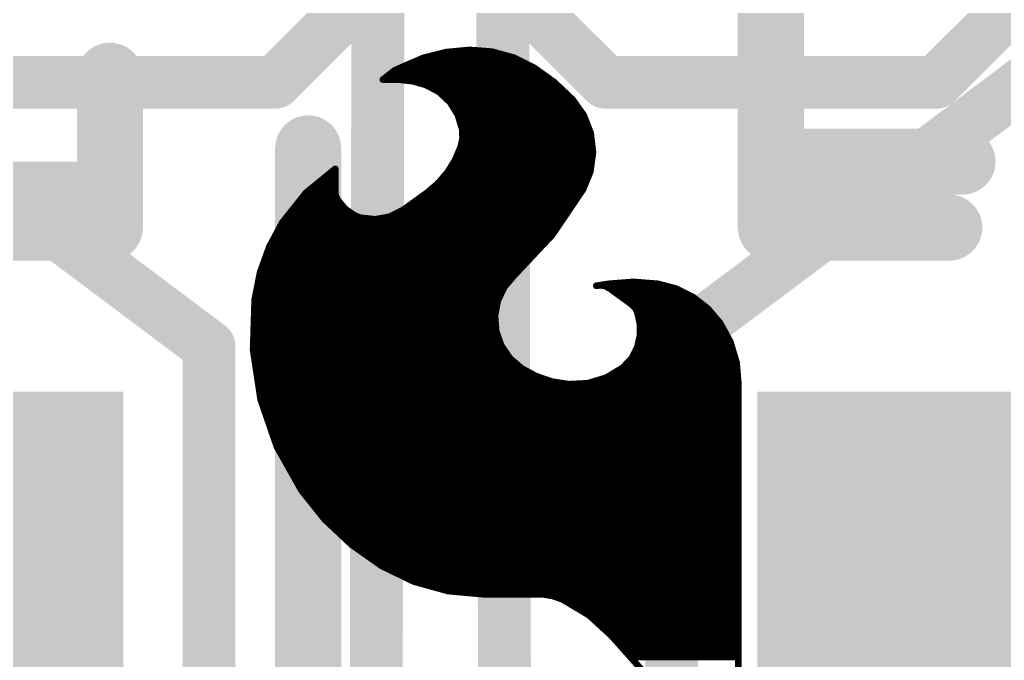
# Model space of a CAD drawing. Extents: x -11.8 to 66.2, y -19.6 to 35.5.
# Drawn here: x 14.893 to 18.677, y 21.908 to 24.371 of the extents above; entities that cross this region are included whole.
import ezdxf

# ---------------------------------------------------------------- set-up
doc = ezdxf.new("R2010")
doc.units = 0
for name, color, linetype in [('1', 12, 'CONTINUOUS'), ('21', 41, 'CONTINUOUS'), ('22', 40, 'CONTINUOUS'), ('51', 53, 'CONTINUOUS')]:
    doc.layers.add(name, color=color, linetype=linetype)

# ---------------------------------------------------------------- blocks, each defined once
blk = doc.blocks.new('RECT')
blk.add_solid([(-0.5, -0.5), (0.5, -0.5), (-0.5, 0.5), (0.5, 0.5)])

msp = doc.modelspace()

# ---------------------------------------------------------------- linework, layer by layer
at = {"layer": '1'}
for points, const_width in [([(16.256, 18.5928), (16.2814, 29.2354)], 0.2032), ([(16.764, 18.5928), (16.7386, 29.2354)], 0.2032), ([(14.097, 24.257), (15.621, 23.114)], 0.2032), ([(18.923, 24.257), (17.399, 23.114)], 0.2032), ([(16.002, 19.685), (16.002, 23.876)], 0.254), ([(15.621, 23.114), (15.621, 20.2692)], 0.2032), ([(17.399, 23.114), (17.399, 20.2438)], 0.2032)]:
    msp.add_lwpolyline(points, dxfattribs=dict(at, const_width=const_width))
for points, const_width in [([(16.0655, 23.876, 1), (15.9385, 23.876)], 0.127), ([(15.6718, 23.114, 1), (15.5702, 23.114)], 0.1016), ([(15.5905, 23.0734, 1), (15.6515, 23.1546)], 0.1016), ([(17.4498, 23.114, 1), (17.3482, 23.114)], 0.1016), ([(17.3685, 23.1546, 1), (17.4295, 23.0734)], 0.1016)]:
    msp.add_lwpolyline(points, format="xyb", dxfattribs=dict(at, const_width=const_width))
at = {"layer": '21'}
for points, const_width in [([(16.51, 24.765), (15.875, 24.13)], 0.2032), ([(17.145, 24.13), (16.51, 24.765)], 0.2032), ([(19.05, 24.765), (18.415, 24.13)], 0.2032), ([(15.875, 24.13), (14.605, 24.13)], 0.2032), ([(18.415, 24.13), (17.145, 24.13)], 0.2032), ([(15.24, 23.5712), (15.24, 23.8252)], 0.254), ([(17.78, 23.5712), (17.78, 23.8252)], 0.254), ([(14.605, 23.5712), (15.24, 23.5712)], 0.254), ([(18.4658, 23.5712), (17.78, 23.5712)], 0.254)]:
    msp.add_lwpolyline(points, dxfattribs=dict(at, const_width=const_width))
for points, const_width in [([(15.875, 24.0792, 1), (15.875, 24.1808)], 0.1016), ([(17.145, 24.1808, 1), (17.145, 24.0792)], 0.1016), ([(18.415, 24.0792, 1), (18.415, 24.1808)], 0.1016), ([(15.8391, 24.1659, 1), (15.9109, 24.0941)], 0.1016), ([(17.1091, 24.0941, 1), (17.1809, 24.1659)], 0.1016), ([(18.3791, 24.1659, 1), (18.4509, 24.0941)], 0.1016), ([(15.3035, 23.8252, 1), (15.1765, 23.8252)], 0.127), ([(17.8435, 23.8252, 1), (17.7165, 23.8252)], 0.127), ([(15.24, 23.5077, 1), (15.24, 23.6347)], 0.127), ([(17.78, 23.6347, 1), (17.78, 23.5077)], 0.127), ([(18.4658, 23.5077, 1), (18.4658, 23.6347)], 0.127), ([(15.1765, 23.5712, 1), (15.3035, 23.5712)], 0.127), ([(17.7165, 23.5712, 1), (17.8435, 23.5712)], 0.127)]:
    msp.add_lwpolyline(points, format="xyb", dxfattribs=dict(at, const_width=const_width))
at = {"layer": '22'}
for points, const_width in [([(17.78, 23.8252), (17.78, 24.4094)], 0.254), ([(15.24, 23.6982), (15.24, 24.1554)], 0.254), ([(16.444, 24.224), (16.5318, 24.246)], 0.0254), ([(16.5318, 24.246), (16.6218, 24.2545)], 0.0254), ([(16.6218, 24.2545), (16.7087, 24.2479)], 0.0254), ([(16.7087, 24.2479), (16.7927, 24.2247)], 0.0254), ([(16.3855, 24.1986), (16.4211, 24.2138)], 0.0254), ([(16.4033, 24.2062), (16.8299, 24.2062)], 0.0254), ([(16.4211, 24.2138), (16.444, 24.224)], 0.0254), ([(16.4744, 24.2316), (16.7677, 24.2316)], 0.0254), ([(16.7927, 24.2247), (16.8707, 24.1859)], 0.0254), ([(16.2916, 24.1427), (16.3351, 24.1765)], 0.0254), ([(16.3351, 24.1765), (16.3855, 24.1986)], 0.0254), ([(16.3449, 24.1808), (16.8778, 24.1808)], 0.0254), ([(16.8707, 24.1859), (16.9484, 24.1299)], 0.0254), ([(16.35, 24.1402), (16.289, 24.1402)], 0.0254), ([(16.289, 24.1402), (16.2891, 24.1402)], 0.0254), ([(16.2891, 24.1402), (16.2916, 24.1427)], 0.0254), ([(16.3079, 24.1554), (16.913, 24.1554)], 0.0254), ([(16.4029, 24.1343), (16.35, 24.1402)], 0.0254), ([(16.4541, 24.1198), (16.4029, 24.1343)], 0.0254), ([(16.418, 24.13), (16.9482, 24.13)], 0.0254), ([(16.9484, 24.1299), (17.018, 24.064)], 0.0254), ([(16.5049, 24.0928), (16.4541, 24.1198)], 0.0254), ([(16.4827, 24.1046), (16.9751, 24.1046)], 0.0254), ([(16.5469, 24.0536), (16.5049, 24.0928)], 0.0254), ([(16.5194, 24.0792), (17.0019, 24.0792)], 0.0254), ([(16.5466, 24.0538), (17.0253, 24.0538)], 0.0254), ([(16.5772, 24.0047), (16.5469, 24.0536)], 0.0254), ([(17.018, 24.064), (17.0611, 24.0036)], 0.0254), ([(16.5625, 24.0284), (17.0434, 24.0284)], 0.0254), ([(16.5938, 23.9497), (16.5772, 24.0047)], 0.0254), ([(16.5777, 24.003), (17.0614, 24.003)], 0.0254), ([(16.5854, 23.9776), (17.0712, 23.9776)], 0.0254), ([(17.0611, 24.0036), (17.0879, 23.9344)], 0.0254), ([(16.593, 23.9522), (17.081, 23.9522)], 0.0254), ([(16.5952, 23.9163), (16.5938, 23.9497)], 0.0254), ([(16.5887, 23.8836), (16.5952, 23.9163)], 0.0254), ([(16.5948, 23.9268), (17.0888, 23.9268)], 0.0254), ([(17.0879, 23.9344), (17.0965, 23.8607)], 0.0254), ([(18.5166, 23.8252), (17.78, 23.8252)], 0.254), ([(16.5672, 23.8321), (16.5887, 23.8836)], 0.0254), ([(16.5855, 23.876), (17.0947, 23.876)], 0.0254), ([(16.5922, 23.9014), (17.0917, 23.9014)], 0.0254), ([(16.5379, 23.7846), (16.5672, 23.8321)], 0.0254), ([(16.5749, 23.8506), (17.0952, 23.8506)], 0.0254), ([(17.0965, 23.8607), (17.0866, 23.7872)], 0.0254), ([(14.6558, 23.6982), (15.24, 23.6982)], 0.254), ([(15.9935, 23.7052), (16.1061, 23.7973)], 0.0254), ([(16.1061, 23.7973), (16.1061, 23.7084)], 0.0254), ([(16.5473, 23.7998), (17.0883, 23.7998)], 0.0254), ([(16.563, 23.8252), (17.0917, 23.8252)], 0.0254), ([(16.0781, 23.7744), (16.1061, 23.7744)], 0.0254), ([(16.5016, 23.7422), (16.5379, 23.7846)], 0.0254), ([(16.5292, 23.7744), (17.0813, 23.7744)], 0.0254), ([(17.0866, 23.7872), (17.0586, 23.7185)], 0.0254), ([(16.016, 23.7236), (16.1061, 23.7236)], 0.0254), ([(16.0471, 23.749), (16.1061, 23.749)], 0.0254), ([(16.4592, 23.7058), (16.5016, 23.7422)], 0.0254), ([(16.4799, 23.7236), (17.0607, 23.7236)], 0.0254), ([(16.5074, 23.749), (17.071, 23.749)], 0.0254), ([(17.0586, 23.7185), (16.94, 23.5427)], 0.0254), ([(15.9029, 23.5915), (15.9935, 23.7052)], 0.0254), ([(15.9879, 23.6982), (16.1075, 23.6982)], 0.0254), ([(16.1061, 23.7084), (16.1081, 23.6939)], 0.0254), ([(16.1081, 23.6939), (16.1138, 23.6804)], 0.0254), ([(16.1138, 23.6804), (16.1435, 23.6437)], 0.0254), ([(16.3678, 23.6398), (16.4592, 23.7058)], 0.0254), ([(16.4487, 23.6982), (17.0449, 23.6982)], 0.0254), ([(15.9474, 23.6474), (16.1405, 23.6474)], 0.0254), ([(15.9677, 23.6728), (16.1199, 23.6728)], 0.0254), ([(16.1435, 23.6437), (16.1823, 23.6169)], 0.0254), ([(16.3165, 23.6136), (16.3678, 23.6398)], 0.0254), ([(16.3783, 23.6474), (17.0106, 23.6474)], 0.0254), ([(16.4135, 23.6728), (17.0278, 23.6728)], 0.0254), ([(15.9272, 23.622), (16.1749, 23.622)], 0.0254), ([(16.1823, 23.6169), (16.2027, 23.6093)], 0.0254), ([(16.2027, 23.6093), (16.2599, 23.6032)], 0.0254), ([(16.2599, 23.6032), (16.3165, 23.6136)], 0.0254), ([(16.333, 23.622), (16.9935, 23.622)], 0.0254), ([(15.8528, 23.4981), (15.9029, 23.5915)], 0.0254), ([(15.892, 23.5712), (16.9592, 23.5712)], 0.0254), ([(15.907, 23.5966), (16.9764, 23.5966)], 0.0254), ([(15.8784, 23.5458), (16.9421, 23.5458)], 0.0254), ([(16.94, 23.5427), (16.7945, 23.3883)], 0.0254), ([(15.817, 23.3983), (15.8528, 23.4981)], 0.0254), ([(15.8516, 23.495), (16.8951, 23.495)], 0.0254), ([(15.8647, 23.5204), (16.919, 23.5204)], 0.0254), ([(15.8425, 23.4696), (16.8711, 23.4696)], 0.0254), ([(15.8243, 23.4188), (16.8232, 23.4188)], 0.0254), ([(15.8334, 23.4442), (16.8472, 23.4442)], 0.0254), ([(15.7963, 23.2943), (15.817, 23.3983)], 0.0254), ([(15.816, 23.3934), (16.7993, 23.3934)], 0.0254), ([(16.7945, 23.3883), (16.7562, 23.3434)], 0.0254), ([(15.8059, 23.3426), (16.7558, 23.3426)], 0.0254), ([(15.8109, 23.368), (16.7772, 23.368)], 0.0254), ([(16.7562, 23.3434), (16.7307, 23.2901)], 0.0254), ([(17.1094, 23.3477), (17.1577, 23.3553)], 0.0254), ([(17.1271, 23.3494), (17.1094, 23.3477)], 0.0254), ([(17.1445, 23.3459), (17.1271, 23.3494)], 0.0254), ([(17.1602, 23.3375), (17.1445, 23.3459)], 0.0254), ([(17.1507, 23.3426), (17.3939, 23.3426)], 0.0254), ([(17.1577, 23.3553), (17.2517, 23.3627)], 0.0254), ([(17.2441, 23.2766), (17.1602, 23.3375)], 0.0254), ([(17.2517, 23.3627), (17.3457, 23.3553)], 0.0254), ([(17.3457, 23.3553), (17.4156, 23.3369)], 0.0254), ([(17.4156, 23.3369), (17.4804, 23.3048)], 0.0254), ([(15.8009, 23.3172), (16.7437, 23.3172)], 0.0254), ([(17.1882, 23.3172), (17.4554, 23.3172)], 0.0254), ([(17.4804, 23.3048), (17.5374, 23.2604)], 0.0254), ([(15.7903, 23.1015), (15.7963, 23.2943)], 0.0254), ([(15.7954, 23.2664), (16.7264, 23.2664)], 0.0254), ([(15.7962, 23.2918), (16.7316, 23.2918)], 0.0254), ([(16.7307, 23.2901), (16.72, 23.232)], 0.0254), ([(17.2232, 23.2918), (17.4971, 23.2918)], 0.0254), ([(17.2579, 23.2632), (17.2441, 23.2766)], 0.0254), ([(17.2546, 23.2664), (17.5297, 23.2664)], 0.0254), ([(17.2669, 23.2461), (17.2579, 23.2632)], 0.0254), ([(17.5374, 23.2604), (17.5844, 23.2054)], 0.0254), ([(15.7946, 23.241), (16.7216, 23.241)], 0.0254), ([(16.72, 23.232), (16.7246, 23.1731)], 0.0254), ([(17.2768, 23.2016), (17.2669, 23.2461)], 0.0254), ([(17.268, 23.241), (17.554, 23.241)], 0.0254), ([(15.793, 23.1902), (16.7232, 23.1902)], 0.0254), ([(15.7938, 23.2156), (16.7212, 23.2156)], 0.0254), ([(17.2737, 23.2156), (17.5757, 23.2156)], 0.0254), ([(17.2768, 23.156), (17.2768, 23.2016)], 0.0254), ([(17.2768, 23.1902), (17.5927, 23.1902)], 0.0254), ([(17.5844, 23.2054), (17.6245, 23.1322)], 0.0254), ([(15.7922, 23.1648), (16.7275, 23.1648)], 0.0254), ([(16.7246, 23.1731), (16.7442, 23.1174)], 0.0254), ([(17.2669, 23.1115), (17.2768, 23.156)], 0.0254), ([(17.2768, 23.1648), (17.6067, 23.1648)], 0.0254), ([(15.7907, 23.114), (16.7465, 23.114)], 0.0254), ([(15.7915, 23.1394), (16.7364, 23.1394)], 0.0254), ([(16.7442, 23.1174), (16.7776, 23.0687)], 0.0254), ([(17.2447, 23.068), (17.2669, 23.1115)], 0.0254), ([(17.2675, 23.114), (17.63, 23.114)], 0.0254), ([(17.2731, 23.1394), (17.6206, 23.1394)], 0.0254), ([(17.6245, 23.1322), (17.6485, 23.0523)], 0.0254), ([(15.8191, 22.9108), (15.7903, 23.1015)], 0.0254), ([(15.7922, 23.0886), (16.7639, 23.0886)], 0.0254), ([(17.2552, 23.0886), (17.6376, 23.0886)], 0.0254), ([(15.7961, 23.0632), (16.7839, 23.0632)], 0.0254), ([(15.7999, 23.0378), (16.8135, 23.0378)], 0.0254), ([(16.7776, 23.0687), (16.8224, 23.0302)], 0.0254), ([(17.1476, 22.9945), (17.211, 23.0327)], 0.0254), ([(17.211, 23.0327), (17.2447, 23.068)], 0.0254), ([(17.2159, 23.0378), (17.6498, 23.0378)], 0.0254), ([(17.24, 23.0632), (17.6453, 23.0632)], 0.0254), ([(17.6485, 23.0523), (17.6555, 22.9692)], 0.0254), ([(15.8038, 23.0124), (16.8554, 23.0124)], 0.0254), ([(16.8224, 23.0302), (16.8788, 22.9998)], 0.0254), ([(16.8788, 22.9998), (16.9395, 22.9793)], 0.0254), ([(17.0768, 22.9729), (17.1476, 22.9945)], 0.0254), ([(17.1773, 23.0124), (17.6519, 23.0124)], 0.0254), ([(15.8076, 22.987), (16.9167, 22.987)], 0.0254), ([(15.8114, 22.9616), (17.6555, 22.9616)], 0.0254), ([(16.9395, 22.9793), (17.0028, 22.9692)], 0.0254), ([(17.0028, 22.9692), (17.0768, 22.9729)], 0.0254), ([(17.1231, 22.987), (17.654, 22.987)], 0.0254), ([(17.6555, 22.9692), (17.6555, 21.4528)], 0.0254), ([(15.8153, 22.9362), (17.6555, 22.9362)], 0.0254), ([(15.8819, 22.7284), (15.8191, 22.9108)], 0.0254), ([(15.8191, 22.9108), (17.6555, 22.9108)], 0.0254), ([(15.8279, 22.8854), (17.6555, 22.8854)], 0.0254), ([(15.8366, 22.86), (17.6555, 22.86)], 0.0254), ([(15.8454, 22.8346), (17.6555, 22.8346)], 0.0254), ([(15.8541, 22.8092), (17.6555, 22.8092)], 0.0254), ([(15.8628, 22.7838), (17.6555, 22.7838)], 0.0254), ([(15.8716, 22.7584), (17.6555, 22.7584)], 0.0254), ([(15.8803, 22.733), (17.6555, 22.733)], 0.0254), ([(15.9766, 22.5603), (15.8819, 22.7284)], 0.0254), ([(15.8936, 22.7076), (17.6555, 22.7076)], 0.0254), ([(15.9079, 22.6822), (17.6555, 22.6822)], 0.0254), ([(15.9222, 22.6568), (17.6555, 22.6568)], 0.0254), ([(15.9366, 22.6314), (17.6555, 22.6314)], 0.0254), ([(15.9509, 22.606), (17.6555, 22.606)], 0.0254), ([(15.9652, 22.5806), (17.6555, 22.5806)], 0.0254), ([(16.065, 22.4496), (15.9766, 22.5603)], 0.0254), ([(15.9807, 22.5552), (17.6555, 22.5552)], 0.0254), ([(16.001, 22.5298), (17.6555, 22.5298)], 0.0254), ([(16.0213, 22.5044), (17.6555, 22.5044)], 0.0254), ([(16.0416, 22.479), (17.6555, 22.479)], 0.0254), ([(16.0619, 22.4536), (17.6555, 22.4536)], 0.0254), ([(16.1682, 22.3524), (16.065, 22.4496)], 0.0254), ([(16.0878, 22.4282), (17.6555, 22.4282)], 0.0254), ([(16.1147, 22.4028), (17.6555, 22.4028)], 0.0254), ([(16.1417, 22.3774), (17.6555, 22.3774)], 0.0254), ([(16.2839, 22.2707), (16.1682, 22.3524)], 0.0254), ([(16.1688, 22.352), (17.6555, 22.352)], 0.0254), ([(16.2047, 22.3266), (17.6555, 22.3266)], 0.0254), ([(16.2407, 22.3012), (17.6555, 22.3012)], 0.0254), ([(16.2767, 22.2758), (17.6555, 22.2758)], 0.0254), ([(16.4069, 22.2107), (16.2839, 22.2707)], 0.0254), ([(16.3255, 22.2504), (17.6555, 22.2504)], 0.0254), ([(16.3776, 22.225), (17.6555, 22.225)], 0.0254), ([(16.5388, 22.1739), (16.4069, 22.2107)], 0.0254), ([(16.4467, 22.1996), (17.6555, 22.1996)], 0.0254), ([(16.5377, 22.1742), (17.6555, 22.1742)], 0.0254), ([(16.6751, 22.1615), (16.5388, 22.1739)], 0.0254), ([(16.9037, 22.1615), (16.6751, 22.1615)], 0.0254), ([(16.9427, 22.1547), (16.9037, 22.1615)], 0.0254), ([(16.9799, 22.1412), (16.9427, 22.1547)], 0.0254), ([(16.9589, 22.1488), (17.6555, 22.1488)], 0.0254), ([(17.0811, 22.081), (16.9799, 22.1412)], 0.0254), ([(17.0098, 22.1234), (17.6555, 22.1234)], 0.0254), ([(17.0526, 22.098), (17.6555, 22.098)], 0.0254), ([(17.1679, 22.0015), (17.0811, 22.081)], 0.0254), ([(17.0903, 22.0726), (17.6555, 22.0726)], 0.0254), ([(17.118, 22.0472), (17.6555, 22.0472)], 0.0254), ([(17.1457, 22.0218), (17.6555, 22.0218)], 0.0254), ([(17.6555, 21.4528), (17.1679, 22.0015)], 0.0254), ([(17.1724, 21.9964), (17.6555, 21.9964)], 0.0254), ([(17.195, 21.971), (17.6555, 21.971)], 0.0254), ([(17.2176, 21.9456), (17.6555, 21.9456)], 0.0254), ([(17.2401, 21.9202), (17.6555, 21.9202)], 0.0254)]:
    msp.add_lwpolyline(points, dxfattribs=dict(at, const_width=const_width))
for points, const_width in [([(17.8435, 24.4094, 1), (17.7165, 24.4094)], 0.127), ([(15.3035, 24.1554, 1), (15.1765, 24.1554)], 0.127), ([(16.5311, 24.2523, 1), (16.5324, 24.2396)], 0.0127), ([(16.5333, 24.2398, 1), (16.5302, 24.2521)], 0.0127), ([(16.6223, 24.2608, 1), (16.6213, 24.2482)], 0.0127), ([(16.6224, 24.2482, 1), (16.6212, 24.2608)], 0.0127), ([(16.7104, 24.254, 1), (16.707, 24.2418)], 0.0127), ([(16.7082, 24.2415, 1), (16.7092, 24.2542)], 0.0127), ([(16.4033, 24.2126, 1), (16.4033, 24.1999)], 0.0127), ([(16.4185, 24.2196, 1), (16.4237, 24.208)], 0.0127), ([(16.4236, 24.208, 1), (16.4186, 24.2196)], 0.0127), ([(16.4425, 24.2302, 1), (16.4455, 24.2178)], 0.0127), ([(16.4466, 24.2182, 1), (16.4414, 24.2298)], 0.0127), ([(16.4744, 24.238, 1), (16.4744, 24.2252)], 0.0127), ([(16.7677, 24.2252, 1), (16.7677, 24.238)], 0.0127), ([(16.7955, 24.2304, 1), (16.7899, 24.219)], 0.0127), ([(16.791, 24.2186, 1), (16.7944, 24.2308)], 0.0127), ([(16.8299, 24.1999, 1), (16.8299, 24.2126)], 0.0127), ([(16.3325, 24.1823, 1), (16.3376, 24.1707)], 0.0127), ([(16.339, 24.1715, 1), (16.3312, 24.1815)], 0.0127), ([(16.3449, 24.1872, 1), (16.3449, 24.1745)], 0.0127), ([(16.383, 24.2044, 1), (16.388, 24.1928)], 0.0127), ([(16.388, 24.1928, 1), (16.383, 24.2044)], 0.0127), ([(16.8744, 24.1911, 1), (16.867, 24.1807)], 0.0127), ([(16.8679, 24.1802, 1), (16.8735, 24.1916)], 0.0127), ([(16.8778, 24.1745, 1), (16.8778, 24.1872)], 0.0127), ([(16.289, 24.1466, 1), (16.289, 24.1338)], 0.0127), ([(16.289, 24.1466, 1), (16.289, 24.1338)], 0.0127), ([(16.2846, 24.1447, 1), (16.2936, 24.1357)], 0.0127), ([(16.2877, 24.1477, 1), (16.2955, 24.1377)], 0.0127), ([(16.2961, 24.1382, 1), (16.2871, 24.1472)], 0.0127), ([(16.2891, 24.1338, 1), (16.2891, 24.1466)], 0.0127), ([(16.3079, 24.1618, 1), (16.3079, 24.149)], 0.0127), ([(16.3507, 24.1465, 1), (16.3493, 24.1339)], 0.0127), ([(16.35, 24.1338, 1), (16.35, 24.1466)], 0.0127), ([(16.4046, 24.1404, 1), (16.4012, 24.1282)], 0.0127), ([(16.4022, 24.128, 1), (16.4036, 24.1406)], 0.0127), ([(16.418, 24.1364, 1), (16.418, 24.1237)], 0.0127), ([(16.913, 24.149, 1), (16.913, 24.1618)], 0.0127), ([(16.9528, 24.1345, 1), (16.944, 24.1252)], 0.0127), ([(16.9482, 24.1237, 1), (16.9482, 24.1364)], 0.0127), ([(16.4571, 24.1254, 1), (16.4511, 24.1142)], 0.0127), ([(16.4524, 24.1137, 1), (16.4558, 24.1259)], 0.0127), ([(16.4827, 24.111, 1), (16.4827, 24.0983)], 0.0127), ([(16.5092, 24.0975, 1), (16.5005, 24.0882)], 0.0127), ([(16.5019, 24.0872, 1), (16.5078, 24.0984)], 0.0127), ([(16.9447, 24.1247, 1), (16.9521, 24.135)], 0.0127), ([(16.9751, 24.0983, 1), (16.9751, 24.111)], 0.0127), ([(16.5194, 24.0856, 1), (16.5194, 24.0728)], 0.0127), ([(16.5466, 24.0602, 1), (16.5466, 24.0475)], 0.0127), ([(16.5522, 24.0569, 1), (16.5415, 24.0502)], 0.0127), ([(17.0019, 24.0728, 1), (17.0019, 24.0856)], 0.0127), ([(17.0232, 24.0677, 1), (17.0128, 24.0603)], 0.0127), ([(17.0136, 24.0594, 1), (17.0224, 24.0686)], 0.0127), ([(17.0253, 24.0475, 1), (17.0253, 24.0602)], 0.0127), ([(16.5425, 24.0489, 1), (16.5512, 24.0582)], 0.0127), ([(16.5625, 24.0348, 1), (16.5625, 24.0221)], 0.0127), ([(17.0434, 24.0221, 1), (17.0434, 24.0348)], 0.0127), ([(16.5833, 24.0066, 1), (16.5711, 24.0029)], 0.0127), ([(16.5777, 24.0094, 1), (16.5777, 23.9966)], 0.0127), ([(16.5718, 24.0014, 1), (16.5826, 24.0081)], 0.0127), ([(16.5854, 23.984, 1), (16.5854, 23.9713)], 0.0127), ([(17.0671, 24.0059, 1), (17.0552, 24.0013)], 0.0127), ([(17.056, 23.9999, 1), (17.0663, 24.0073)], 0.0127), ([(17.0614, 23.9966, 1), (17.0614, 24.0094)], 0.0127), ([(17.0712, 23.9713, 1), (17.0712, 23.984)], 0.0127), ([(16.593, 23.9586, 1), (16.593, 23.9459)], 0.0127), ([(16.6001, 23.95, 1), (16.5875, 23.9494)], 0.0127), ([(16.5877, 23.9479, 1), (16.5999, 23.9515)], 0.0127), ([(17.081, 23.9459, 1), (17.081, 23.9586)], 0.0127), ([(16.5948, 23.9332, 1), (16.5948, 23.9204)], 0.0127), ([(16.5889, 23.9161, 1), (16.6016, 23.9166)], 0.0127), ([(16.6014, 23.9151, 1), (16.589, 23.9176)], 0.0127), ([(17.0942, 23.9352, 1), (17.0816, 23.9337)], 0.0127), ([(17.0819, 23.9321, 1), (17.0938, 23.9367)], 0.0127), ([(17.0888, 23.9204, 1), (17.0888, 23.9332)], 0.0127), ([(17.78, 23.8887, 1), (17.78, 23.7617)], 0.127), ([(18.5166, 23.7617, 1), (18.5166, 23.8887)], 0.127), ([(16.5855, 23.8824, 1), (16.5855, 23.8697)], 0.0127), ([(16.5825, 23.8848, 1), (16.5949, 23.8824)], 0.0127), ([(16.5946, 23.8812, 1), (16.5828, 23.886)], 0.0127), ([(16.5922, 23.9078, 1), (16.5922, 23.8951)], 0.0127), ([(17.0917, 23.8951, 1), (17.0917, 23.9078)], 0.0127), ([(17.0947, 23.8697, 1), (17.0947, 23.8824)], 0.0127), ([(17.7165, 23.8252, 1), (17.8435, 23.8252)], 0.127), ([(16.5614, 23.8345, 1), (16.5731, 23.8296)], 0.0127), ([(16.5726, 23.8288, 1), (16.5618, 23.8354)], 0.0127), ([(16.5749, 23.857, 1), (16.5749, 23.8442)], 0.0127), ([(17.1028, 23.8599, 1), (17.0902, 23.8616)], 0.0127), ([(17.0902, 23.86, 1), (17.1028, 23.8615)], 0.0127), ([(17.0952, 23.8442, 1), (17.0952, 23.857)], 0.0127), ([(15.24, 23.6347, 1), (15.24, 23.7617)], 0.127), ([(16.1125, 23.7973, 1), (16.0998, 23.7973)], 0.0127), ([(16.1101, 23.7924, 1), (16.1021, 23.8022)], 0.0127), ([(16.5473, 23.8062, 1), (16.5473, 23.7934)], 0.0127), ([(16.563, 23.8316, 1), (16.563, 23.8189)], 0.0127), ([(17.0883, 23.7934, 1), (17.0883, 23.8062)], 0.0127), ([(17.0917, 23.8189, 1), (17.0917, 23.8316)], 0.0127), ([(16.0781, 23.7808, 1), (16.0781, 23.768)], 0.0127), ([(16.1061, 23.768, 1), (16.1061, 23.7808)], 0.0127), ([(16.5292, 23.7808, 1), (16.5292, 23.768)], 0.0127), ([(16.5325, 23.7879, 1), (16.5433, 23.7813)], 0.0127), ([(16.5427, 23.7805, 1), (16.5331, 23.7887)], 0.0127), ([(17.0803, 23.7881, 1), (17.0929, 23.7864)], 0.0127), ([(17.0924, 23.7848, 1), (17.0807, 23.7896)], 0.0127), ([(17.0813, 23.768, 1), (17.0813, 23.7808)], 0.0127), ([(15.1765, 23.6982, 1), (15.3035, 23.6982)], 0.127), ([(16.016, 23.73, 1), (16.016, 23.7172)], 0.0127), ([(16.0471, 23.7554, 1), (16.0471, 23.7427)], 0.0127), ([(16.1061, 23.7427, 1), (16.1061, 23.7554)], 0.0127), ([(16.1061, 23.7172, 1), (16.1061, 23.73)], 0.0127), ([(16.4799, 23.73, 1), (16.4799, 23.7172)], 0.0127), ([(16.4967, 23.7463, 1), (16.5064, 23.7381)], 0.0127), ([(16.5057, 23.7374, 1), (16.4974, 23.747)], 0.0127), ([(16.5074, 23.7554, 1), (16.5074, 23.7427)], 0.0127), ([(17.0527, 23.7209, 1), (17.0645, 23.7161)], 0.0127), ([(17.0639, 23.7149, 1), (17.0533, 23.7221)], 0.0127), ([(17.0607, 23.7172, 1), (17.0607, 23.73)], 0.0127), ([(17.071, 23.7427, 1), (17.071, 23.7554)], 0.0127), ([(15.9879, 23.7046, 1), (15.9879, 23.6918)], 0.0127), ([(15.9895, 23.7101, 1), (15.9976, 23.7003)], 0.0127), ([(15.9985, 23.7013, 1), (15.9886, 23.7092)], 0.0127), ([(16.1124, 23.7093, 1), (16.0998, 23.7075)], 0.0127), ([(16.0998, 23.7084, 1), (16.1125, 23.7084)], 0.0127), ([(16.1139, 23.6964, 1), (16.1022, 23.6914)], 0.0127), ([(16.1018, 23.693, 1), (16.1144, 23.6947)], 0.0127), ([(16.1187, 23.6844, 1), (16.1089, 23.6764)], 0.0127), ([(16.1075, 23.6918, 1), (16.1075, 23.7046)], 0.0127), ([(16.108, 23.6779, 1), (16.1196, 23.6829)], 0.0127), ([(16.4487, 23.7046, 1), (16.4487, 23.6918)], 0.0127), ([(16.4551, 23.7106, 1), (16.4633, 23.701)], 0.0127), ([(16.4629, 23.7007, 1), (16.4555, 23.7109)], 0.0127), ([(17.0449, 23.6918, 1), (17.0449, 23.7046)], 0.0127), ([(15.9474, 23.6538, 1), (15.9474, 23.641)], 0.0127), ([(15.9677, 23.6792, 1), (15.9677, 23.6665)], 0.0127), ([(16.1199, 23.6665, 1), (16.1199, 23.6792)], 0.0127), ([(16.1471, 23.6489, 1), (16.1399, 23.6385)], 0.0127), ([(16.1385, 23.6397, 1), (16.1484, 23.6477)], 0.0127), ([(16.1405, 23.641, 1), (16.1405, 23.6538)], 0.0127), ([(16.3641, 23.6449, 1), (16.3715, 23.6347)], 0.0127), ([(16.3707, 23.6341, 1), (16.3649, 23.6455)], 0.0127), ([(16.3783, 23.6538, 1), (16.3783, 23.641)], 0.0127), ([(16.4135, 23.6792, 1), (16.4135, 23.6665)], 0.0127), ([(17.0106, 23.641, 1), (17.0106, 23.6538)], 0.0127), ([(17.0278, 23.6665, 1), (17.0278, 23.6792)], 0.0127), ([(15.9272, 23.6284, 1), (15.9272, 23.6156)], 0.0127), ([(16.1749, 23.6156, 1), (16.1749, 23.6284)], 0.0127), ([(16.1845, 23.6229, 1), (16.1801, 23.6109)], 0.0127), ([(16.1787, 23.6117, 1), (16.1859, 23.6221)], 0.0127), ([(16.2034, 23.6156, 1), (16.202, 23.603)], 0.0127), ([(16.2005, 23.6033, 1), (16.2049, 23.6153)], 0.0127), ([(16.2588, 23.6094, 1), (16.2611, 23.5969)], 0.0127), ([(16.2593, 23.5968, 1), (16.2606, 23.6095)], 0.0127), ([(16.3136, 23.6193, 1), (16.3194, 23.608)], 0.0127), ([(16.3177, 23.6074, 1), (16.3154, 23.6199)], 0.0127), ([(16.333, 23.6284, 1), (16.333, 23.6156)], 0.0127), ([(16.9935, 23.6156, 1), (16.9935, 23.6284)], 0.0127), ([(15.892, 23.5776, 1), (15.892, 23.5648)], 0.0127), ([(15.8979, 23.5955, 1), (15.9079, 23.5875)], 0.0127), ([(15.9085, 23.5885, 1), (15.8973, 23.5945)], 0.0127), ([(15.907, 23.603, 1), (15.907, 23.5903)], 0.0127), ([(16.9592, 23.5648, 1), (16.9592, 23.5776)], 0.0127), ([(16.9764, 23.5903, 1), (16.9764, 23.603)], 0.0127), ([(15.8784, 23.5522, 1), (15.8784, 23.5394)], 0.0127), ([(16.9347, 23.5462, 1), (16.9452, 23.5391)], 0.0127), ([(16.9446, 23.5383, 1), (16.9354, 23.547)], 0.0127), ([(16.9421, 23.5394, 1), (16.9421, 23.5522)], 0.0127), ([(15.8516, 23.5014, 1), (15.8516, 23.4886)], 0.0127), ([(15.8472, 23.5011, 1), (15.8584, 23.4951)], 0.0127), ([(15.8587, 23.4959, 1), (15.8468, 23.5002)], 0.0127), ([(15.8647, 23.5268, 1), (15.8647, 23.5141)], 0.0127), ([(16.8951, 23.4886, 1), (16.8951, 23.5014)], 0.0127), ([(16.919, 23.5141, 1), (16.919, 23.5268)], 0.0127), ([(15.8425, 23.476, 1), (15.8425, 23.4632)], 0.0127), ([(16.8711, 23.4632, 1), (16.8711, 23.476)], 0.0127), ([(15.8243, 23.4252, 1), (15.8243, 23.4124)], 0.0127), ([(15.8334, 23.4506, 1), (15.8334, 23.4379)], 0.0127), ([(16.8232, 23.4124, 1), (16.8232, 23.4252)], 0.0127), ([(16.8472, 23.4379, 1), (16.8472, 23.4506)], 0.0127), ([(15.816, 23.3998, 1), (15.816, 23.387)], 0.0127), ([(15.811, 23.4004, 1), (15.8229, 23.3961)], 0.0127), ([(15.8232, 23.397, 1), (15.8107, 23.3995)], 0.0127), ([(16.7899, 23.3927, 1), (16.7991, 23.3839)], 0.0127), ([(16.7993, 23.3842, 1), (16.7897, 23.3924)], 0.0127), ([(16.7993, 23.387, 1), (16.7993, 23.3998)], 0.0127), ([(15.8059, 23.349, 1), (15.8059, 23.3362)], 0.0127), ([(15.8109, 23.3744, 1), (15.8109, 23.3617)], 0.0127), ([(16.7513, 23.3475, 1), (16.761, 23.3392)], 0.0127), ([(16.7619, 23.3406, 1), (16.7504, 23.3461)], 0.0127), ([(16.7558, 23.3362, 1), (16.7558, 23.349)], 0.0127), ([(16.7772, 23.3617, 1), (16.7772, 23.3744)], 0.0127), ([(17.1084, 23.354, 1), (17.1104, 23.3414)], 0.0127), ([(17.1088, 23.354, 1), (17.11, 23.3414)], 0.0127), ([(17.1284, 23.3556, 1), (17.1258, 23.3432)], 0.0127), ([(17.1277, 23.3431, 1), (17.1265, 23.3557)], 0.0127), ([(17.1475, 23.3515, 1), (17.1415, 23.3403)], 0.0127), ([(17.1433, 23.3397, 1), (17.1458, 23.3521)], 0.0127), ([(17.1507, 23.349, 1), (17.1507, 23.3362)], 0.0127), ([(17.1572, 23.3616, 1), (17.1582, 23.349)], 0.0127), ([(17.1639, 23.3426, 1), (17.1565, 23.3324)], 0.0127), ([(17.1587, 23.349, 1), (17.1567, 23.3616)], 0.0127), ([(17.1572, 23.3319, 1), (17.1632, 23.3431)], 0.0127), ([(17.2522, 23.369, 1), (17.2512, 23.3563)], 0.0127), ([(17.2522, 23.3563, 1), (17.2512, 23.369)], 0.0127), ([(17.3473, 23.3614, 1), (17.3441, 23.3492)], 0.0127), ([(17.3452, 23.349, 1), (17.3462, 23.3616)], 0.0127), ([(17.3939, 23.3362, 1), (17.3939, 23.349)], 0.0127), ([(17.4184, 23.3426, 1), (17.4128, 23.3312)], 0.0127), ([(17.414, 23.3307, 1), (17.4172, 23.343)], 0.0127), ([(15.8009, 23.3236, 1), (15.8009, 23.3108)], 0.0127), ([(16.7437, 23.3108, 1), (16.7437, 23.3236)], 0.0127), ([(17.1882, 23.3236, 1), (17.1882, 23.3108)], 0.0127), ([(17.4554, 23.3108, 1), (17.4554, 23.3236)], 0.0127), ([(17.4843, 23.3098, 1), (17.4765, 23.2998)], 0.0127), ([(17.4776, 23.2991, 1), (17.4832, 23.3105)], 0.0127), ([(15.7954, 23.2728, 1), (15.7954, 23.26)], 0.0127), ([(15.7962, 23.2982, 1), (15.7962, 23.2855)], 0.0127), ([(15.8026, 23.2941, 1), (15.79, 23.2945)], 0.0127), ([(15.7901, 23.2955, 1), (15.8025, 23.2931)], 0.0127), ([(16.725, 23.2928, 1), (16.7365, 23.2873)], 0.0127), ([(16.737, 23.2889, 1), (16.7245, 23.2912)], 0.0127), ([(16.7264, 23.26, 1), (16.7264, 23.2728)], 0.0127), ([(16.7316, 23.2855, 1), (16.7316, 23.2982)], 0.0127), ([(17.2232, 23.2982, 1), (17.2232, 23.2855)], 0.0127), ([(17.2485, 23.2811, 1), (17.2397, 23.2721)], 0.0127), ([(17.2404, 23.2715, 1), (17.2478, 23.2817)], 0.0127), ([(17.2546, 23.2728, 1), (17.2546, 23.26)], 0.0127), ([(17.2635, 23.2661, 1), (17.2523, 23.2602)], 0.0127), ([(17.2535, 23.2586, 1), (17.2623, 23.2677)], 0.0127), ([(17.4971, 23.2855, 1), (17.4971, 23.2982)], 0.0127), ([(17.5297, 23.26, 1), (17.5297, 23.2728)], 0.0127), ([(17.5423, 23.2645, 1), (17.5326, 23.2563)], 0.0127), ([(17.5335, 23.2554, 1), (17.5413, 23.2654)], 0.0127), ([(15.7946, 23.2474, 1), (15.7946, 23.2346)], 0.0127), ([(16.7263, 23.2325, 1), (16.7136, 23.2315)], 0.0127), ([(16.7137, 23.2331, 1), (16.7262, 23.2308)], 0.0127), ([(16.7216, 23.2346, 1), (16.7216, 23.2474)], 0.0127), ([(17.2731, 23.2475, 1), (17.2607, 23.2447)], 0.0127), ([(17.2613, 23.2431, 1), (17.2725, 23.2491)], 0.0127), ([(17.268, 23.2474, 1), (17.268, 23.2346)], 0.0127), ([(17.554, 23.2346, 1), (17.554, 23.2474)], 0.0127), ([(15.793, 23.1966, 1), (15.793, 23.1838)], 0.0127), ([(15.7938, 23.222, 1), (15.7938, 23.2093)], 0.0127), ([(16.7212, 23.2093, 1), (16.7212, 23.222)], 0.0127), ([(16.7232, 23.1838, 1), (16.7232, 23.1966)], 0.0127), ([(17.2737, 23.222, 1), (17.2737, 23.2093)], 0.0127), ([(17.2832, 23.2016, 1), (17.2705, 23.2016)], 0.0127), ([(17.2768, 23.1966, 1), (17.2768, 23.1838)], 0.0127), ([(17.2706, 23.2002, 1), (17.283, 23.203)], 0.0127), ([(17.5757, 23.2093, 1), (17.5757, 23.222)], 0.0127), ([(17.59, 23.2085, 1), (17.5788, 23.2023)], 0.0127), ([(17.5796, 23.2013, 1), (17.5892, 23.2095)], 0.0127), ([(17.5927, 23.1838, 1), (17.5927, 23.1966)], 0.0127), ([(15.7922, 23.1712, 1), (15.7922, 23.1584)], 0.0127), ([(16.7182, 23.1726, 1), (16.7309, 23.1736)], 0.0127), ([(16.7305, 23.1752, 1), (16.7186, 23.171)], 0.0127), ([(16.7275, 23.1584, 1), (16.7275, 23.1712)], 0.0127), ([(17.2768, 23.1712, 1), (17.2768, 23.1584)], 0.0127), ([(17.2705, 23.156, 1), (17.2832, 23.156)], 0.0127), ([(17.283, 23.1546, 1), (17.2706, 23.1574)], 0.0127), ([(17.6067, 23.1584, 1), (17.6067, 23.1712)], 0.0127), ([(15.7907, 23.1204, 1), (15.7907, 23.1076)], 0.0127), ([(15.7915, 23.1458, 1), (15.7915, 23.1331)], 0.0127), ([(16.7364, 23.1331, 1), (16.7364, 23.1458)], 0.0127), ([(16.7494, 23.121, 1), (16.739, 23.1138)], 0.0127), ([(16.7382, 23.1153, 1), (16.7502, 23.1195)], 0.0127), ([(16.7465, 23.1076, 1), (16.7465, 23.1204)], 0.0127), ([(17.2675, 23.1204, 1), (17.2675, 23.1076)], 0.0127), ([(17.2726, 23.1086, 1), (17.2612, 23.1144)], 0.0127), ([(17.2731, 23.1458, 1), (17.2731, 23.1331)], 0.0127), ([(17.6306, 23.1341, 1), (17.6184, 23.1304)], 0.0127), ([(17.6189, 23.1292, 1), (17.6301, 23.1353)], 0.0127), ([(17.6206, 23.1331, 1), (17.6206, 23.1458)], 0.0127), ([(17.63, 23.1076, 1), (17.63, 23.1204)], 0.0127), ([(15.7839, 23.1017, 1), (15.7966, 23.1013)], 0.0127), ([(15.7965, 23.1024, 1), (15.784, 23.1005)], 0.0127), ([(15.7922, 23.095, 1), (15.7922, 23.0822)], 0.0127), ([(16.7639, 23.0822, 1), (16.7639, 23.095)], 0.0127), ([(17.2552, 23.095, 1), (17.2552, 23.0822)], 0.0127), ([(17.2607, 23.1129, 1), (17.2731, 23.1101)], 0.0127), ([(17.6376, 23.0822, 1), (17.6376, 23.095)], 0.0127), ([(15.7961, 23.0696, 1), (15.7961, 23.0569)], 0.0127), ([(15.7999, 23.0442, 1), (15.7999, 23.0314)], 0.0127), ([(16.7817, 23.0735, 1), (16.7734, 23.0638)], 0.0127), ([(16.7723, 23.0651, 1), (16.7828, 23.0722)], 0.0127), ([(16.7839, 23.0569, 1), (16.7839, 23.0696)], 0.0127), ([(16.8135, 23.0314, 1), (16.8135, 23.0442)], 0.0127), ([(17.2143, 23.0273, 1), (17.2077, 23.0381)], 0.0127), ([(17.2159, 23.0442, 1), (17.2159, 23.0314)], 0.0127), ([(17.24, 23.0696, 1), (17.24, 23.0569)], 0.0127), ([(17.239, 23.0709, 1), (17.2503, 23.0652)], 0.0127), ([(17.2493, 23.0637, 1), (17.2401, 23.0724)], 0.0127), ([(17.6549, 23.0529, 1), (17.6422, 23.0518)], 0.0127), ([(17.6425, 23.0505, 1), (17.6546, 23.0542)], 0.0127), ([(17.6453, 23.0569, 1), (17.6453, 23.0696)], 0.0127), ([(17.6498, 23.0314, 1), (17.6498, 23.0442)], 0.0127), ([(15.8038, 23.0188, 1), (15.8038, 23.006)], 0.0127), ([(16.8254, 23.0358, 1), (16.8194, 23.0246)], 0.0127), ([(16.8183, 23.0254, 1), (16.8265, 23.035)], 0.0127), ([(16.8554, 23.006, 1), (16.8554, 23.0188)], 0.0127), ([(16.8808, 23.0058, 1), (16.8768, 22.9938)], 0.0127), ([(16.8758, 22.9942, 1), (16.8818, 23.0054)], 0.0127), ([(17.1494, 22.9884, 1), (17.1457, 23.0006)], 0.0127), ([(17.1773, 23.0188, 1), (17.1773, 23.006)], 0.0127), ([(17.2064, 23.0371, 1), (17.2156, 23.0283)], 0.0127), ([(17.6519, 23.006, 1), (17.6519, 23.0188)], 0.0127), ([(15.8076, 22.9934, 1), (15.8076, 22.9807)], 0.0127), ([(15.8114, 22.968, 1), (15.8114, 22.9552)], 0.0127), ([(16.9167, 22.9807, 1), (16.9167, 22.9934)], 0.0127), ([(16.9405, 22.9855, 1), (16.9385, 22.973)], 0.0127), ([(16.9375, 22.9733, 1), (16.9415, 22.9853)], 0.0127), ([(17.0025, 22.9755, 1), (17.0031, 22.9629)], 0.0127), ([(17.0018, 22.9629, 1), (17.0038, 22.9755)], 0.0127), ([(17.0749, 22.9789, 1), (17.0786, 22.9668)], 0.0127), ([(17.0771, 22.9665, 1), (17.0764, 22.9792)], 0.0127), ([(17.1231, 22.9934, 1), (17.1231, 22.9807)], 0.0127), ([(17.1443, 22.9999, 1), (17.1509, 22.989)], 0.0127), ([(17.6619, 22.9692, 1), (17.6491, 22.9692)], 0.0127), ([(17.6492, 22.9687, 1), (17.6618, 22.9697)], 0.0127), ([(17.654, 22.9807, 1), (17.654, 22.9934)], 0.0127), ([(17.6555, 22.9552, 1), (17.6555, 22.968)], 0.0127), ([(15.8153, 22.9426, 1), (15.8153, 22.9298)], 0.0127), ([(17.6555, 22.9298, 1), (17.6555, 22.9426)], 0.0127), ([(15.8191, 22.9172, 1), (15.8191, 22.9045)], 0.0127), ([(15.8251, 22.9128, 1), (15.8131, 22.9087)], 0.0127), ([(15.8128, 22.9098, 1), (15.8254, 22.9117)], 0.0127), ([(15.8279, 22.8918, 1), (15.8279, 22.879)], 0.0127), ([(17.6555, 22.9045, 1), (17.6555, 22.9172)], 0.0127), ([(17.6555, 22.879, 1), (17.6555, 22.8918)], 0.0127), ([(15.8366, 22.8664, 1), (15.8366, 22.8536)], 0.0127), ([(17.6555, 22.8536, 1), (17.6555, 22.8664)], 0.0127), ([(15.8454, 22.841, 1), (15.8454, 22.8283)], 0.0127), ([(15.8541, 22.8156, 1), (15.8541, 22.8028)], 0.0127), ([(17.6555, 22.8283, 1), (17.6555, 22.841)], 0.0127), ([(17.6555, 22.8028, 1), (17.6555, 22.8156)], 0.0127), ([(15.8628, 22.7902, 1), (15.8628, 22.7774)], 0.0127), ([(17.6555, 22.7774, 1), (17.6555, 22.7902)], 0.0127), ([(15.8716, 22.7648, 1), (15.8716, 22.7521)], 0.0127), ([(15.8803, 22.7394, 1), (15.8803, 22.7266)], 0.0127), ([(17.6555, 22.7521, 1), (17.6555, 22.7648)], 0.0127), ([(17.6555, 22.7266, 1), (17.6555, 22.7394)], 0.0127), ([(15.8875, 22.7315, 1), (15.8764, 22.7253)], 0.0127), ([(15.8759, 22.7263, 1), (15.8879, 22.7304)], 0.0127), ([(15.8936, 22.714, 1), (15.8936, 22.7012)], 0.0127), ([(17.6555, 22.7012, 1), (17.6555, 22.714)], 0.0127), ([(15.9079, 22.6886, 1), (15.9079, 22.6759)], 0.0127), ([(15.9222, 22.6632, 1), (15.9222, 22.6504)], 0.0127), ([(17.6555, 22.6759, 1), (17.6555, 22.6886)], 0.0127), ([(17.6555, 22.6504, 1), (17.6555, 22.6632)], 0.0127), ([(15.9366, 22.6378, 1), (15.9366, 22.6251)], 0.0127), ([(17.6555, 22.6251, 1), (17.6555, 22.6378)], 0.0127), ([(15.9509, 22.6124, 1), (15.9509, 22.5997)], 0.0127), ([(15.9652, 22.587, 1), (15.9652, 22.5742)], 0.0127), ([(17.6555, 22.5997, 1), (17.6555, 22.6124)], 0.0127), ([(17.6555, 22.5742, 1), (17.6555, 22.587)], 0.0127), ([(15.9816, 22.5643, 1), (15.9716, 22.5563)], 0.0127), ([(15.9711, 22.5572, 1), (15.9821, 22.5634)], 0.0127), ([(15.9807, 22.5616, 1), (15.9807, 22.5489)], 0.0127), ([(17.6555, 22.5489, 1), (17.6555, 22.5616)], 0.0127), ([(16.001, 22.5362, 1), (16.001, 22.5235)], 0.0127), ([(16.0213, 22.5108, 1), (16.0213, 22.498)], 0.0127), ([(17.6555, 22.5235, 1), (17.6555, 22.5362)], 0.0127), ([(17.6555, 22.498, 1), (17.6555, 22.5108)], 0.0127), ([(16.0416, 22.4854, 1), (16.0416, 22.4727)], 0.0127), ([(17.6555, 22.4727, 1), (17.6555, 22.4854)], 0.0127), ([(16.0619, 22.46, 1), (16.0619, 22.4473)], 0.0127), ([(16.0694, 22.4542, 1), (16.0607, 22.445)], 0.0127), ([(16.0601, 22.4456, 1), (16.07, 22.4536)], 0.0127), ([(16.0878, 22.4346, 1), (16.0878, 22.4218)], 0.0127), ([(17.6555, 22.4473, 1), (17.6555, 22.46)], 0.0127), ([(17.6555, 22.4218, 1), (17.6555, 22.4346)], 0.0127), ([(16.1147, 22.4092, 1), (16.1147, 22.3965)], 0.0127), ([(17.6555, 22.3965, 1), (17.6555, 22.4092)], 0.0127), ([(16.1417, 22.3838, 1), (16.1417, 22.3711)], 0.0127), ([(16.1718, 22.3576, 1), (16.1645, 22.3472)], 0.0127), ([(16.1688, 22.3584, 1), (16.1688, 22.3456)], 0.0127), ([(16.1638, 22.3478, 1), (16.1725, 22.3571)], 0.0127), ([(17.6555, 22.3711, 1), (17.6555, 22.3838)], 0.0127), ([(17.6555, 22.3456, 1), (17.6555, 22.3584)], 0.0127), ([(16.2047, 22.333, 1), (16.2047, 22.3203)], 0.0127), ([(17.6555, 22.3203, 1), (17.6555, 22.333)], 0.0127), ([(16.2407, 22.3076, 1), (16.2407, 22.2949)], 0.0127), ([(16.2767, 22.2822, 1), (16.2767, 22.2694)], 0.0127), ([(17.6555, 22.2949, 1), (17.6555, 22.3076)], 0.0127), ([(17.6555, 22.2694, 1), (17.6555, 22.2822)], 0.0127), ([(16.2867, 22.2764, 1), (16.2811, 22.265)], 0.0127), ([(16.2802, 22.2655, 1), (16.2876, 22.2759)], 0.0127), ([(16.3255, 22.2568, 1), (16.3255, 22.2441)], 0.0127), ([(17.6555, 22.2441, 1), (17.6555, 22.2568)], 0.0127), ([(16.3776, 22.2314, 1), (16.3776, 22.2187)], 0.0127), ([(16.4086, 22.2168, 1), (16.4052, 22.2046)], 0.0127), ([(16.4042, 22.205, 1), (16.4097, 22.2164)], 0.0127), ([(16.4467, 22.206, 1), (16.4467, 22.1932)], 0.0127), ([(17.6555, 22.2187, 1), (17.6555, 22.2314)], 0.0127), ([(17.6555, 22.1932, 1), (17.6555, 22.206)], 0.0127), ([(16.5377, 22.1806, 1), (16.5377, 22.1679)], 0.0127), ([(16.5394, 22.1802, 1), (16.5382, 22.1676)], 0.0127), ([(16.5371, 22.1678, 1), (16.5405, 22.18)], 0.0127), ([(16.6751, 22.1679, 1), (16.6751, 22.1551)], 0.0127), ([(16.6745, 22.1552, 1), (16.6757, 22.1678)], 0.0127), ([(16.9048, 22.1678, 1), (16.9026, 22.1552)], 0.0127), ([(16.9037, 22.1551, 1), (16.9037, 22.1679)], 0.0127), ([(17.6555, 22.1679, 1), (17.6555, 22.1806)], 0.0127), ([(16.9448, 22.1606, 1), (16.9405, 22.1487)], 0.0127), ([(16.9416, 22.1484, 1), (16.9438, 22.1609)], 0.0127), ([(16.9589, 22.1552, 1), (16.9589, 22.1425)], 0.0127), ([(16.9831, 22.1467, 1), (16.9767, 22.1357)], 0.0127), ([(16.9777, 22.1352, 1), (16.9821, 22.1472)], 0.0127), ([(17.0098, 22.1298, 1), (17.0098, 22.117)], 0.0127), ([(17.6555, 22.1425, 1), (17.6555, 22.1552)], 0.0127), ([(17.6555, 22.117, 1), (17.6555, 22.1298)], 0.0127), ([(17.0526, 22.1044, 1), (17.0526, 22.0917)], 0.0127), ([(17.6555, 22.0917, 1), (17.6555, 22.1044)], 0.0127), ([(17.0854, 22.0857, 1), (17.0768, 22.0763)], 0.0127), ([(17.0778, 22.0756, 1), (17.0843, 22.0865)], 0.0127), ([(17.0903, 22.079, 1), (17.0903, 22.0663)], 0.0127), ([(17.6555, 22.0663, 1), (17.6555, 22.079)], 0.0127), ([(17.118, 22.0536, 1), (17.118, 22.0408)], 0.0127), ([(17.1457, 22.0282, 1), (17.1457, 22.0155)], 0.0127), ([(17.6555, 22.0408, 1), (17.6555, 22.0536)], 0.0127), ([(17.6555, 22.0155, 1), (17.6555, 22.0282)], 0.0127), ([(17.1726, 22.0057, 1), (17.1632, 21.9973)], 0.0127), ([(17.1636, 21.9968, 1), (17.1722, 22.0062)], 0.0127), ([(17.1724, 22.0028, 1), (17.1724, 21.9901)], 0.0127), ([(17.6555, 21.9901, 1), (17.6555, 22.0028)], 0.0127), ([(17.195, 21.9774, 1), (17.195, 21.9646)], 0.0127), ([(17.2176, 21.952, 1), (17.2176, 21.9393)], 0.0127), ([(17.6555, 21.9646, 1), (17.6555, 21.9774)], 0.0127), ([(17.6555, 21.9393, 1), (17.6555, 21.952)], 0.0127), ([(17.2401, 21.9266, 1), (17.2401, 21.9139)], 0.0127), ([(17.6555, 21.9139, 1), (17.6555, 21.9266)], 0.0127), ([(17.2627, 21.9012, 1), (17.2627, 21.8884)], 0.0127), ([(17.6555, 21.8884, 1), (17.6555, 21.9012)], 0.0127)]:
    msp.add_lwpolyline(points, format="xyb", dxfattribs=dict(at, const_width=const_width))

# ---------------------------------------------------------------- block references
at = {"layer": '1', "xscale": 1.8, "yscale": 2.7}
msp.add_blockref('RECT', (14.392, 21.59), dxfattribs=at)
at = {"layer": '1', "xscale": 1.8, "yscale": 2.7, "rotation": 180}
msp.add_blockref('RECT', (18.628, 21.59), dxfattribs=at)
at = {"layer": '51', "xscale": 0.8499, "yscale": 2.65, "rotation": 180}
msp.add_blockref('RECT', (18.7521, 21.5858), dxfattribs=at)

doc.saveas('drawing.dxf')
